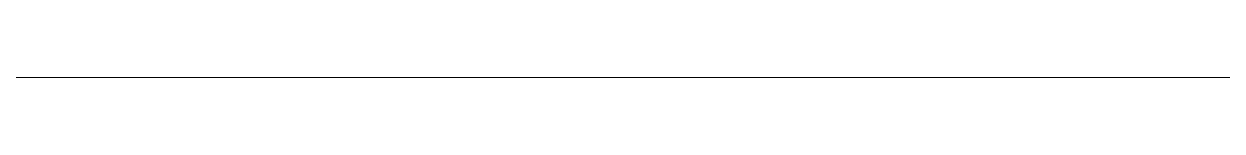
# Model space of a CAD drawing. Header units: inches. Extents: x -12418 to 57169, y -29325 to 19878.
# Drawn here: x 22284.829815 to 22284.832858, y -805.263254 to -805.263254 of the extents above; entities that cross this region are included whole.
import ezdxf

# ---------------------------------------------------------------- set-up
doc = ezdxf.new("R2010")
doc.units = ezdxf.units.IN
doc.header["$LTSCALE"] = 25
doc.header["$MEASUREMENT"] = 0
doc.linetypes.add('DASHDOT', pattern=[25.4, 12.7, -6.35, 0, -6.35])
doc.layers.add('00-Ground Floor$0$LOADING', color=253, linetype='Continuous', lineweight=5)
doc.layers.add('E-LITE-CLNG-CNDT', color=6, linetype='DASHDOT', lineweight=35)

# ---------------------------------------------------------------- blocks, each defined once
blk = doc.blocks.new('00-Ground Floor$0$GF21008-P')
at = {"layer": '00-Ground Floor$0$LOADING'}
for p, q in [((-0.7708786124, 0), (0.7906216453, 0)), ((0.721657538, -0.0000000001), (0.721657538, -0.0000000001)), ((0.721657538, -0.0000000001), (0.721657538, -0.0000000001)), ((0.721657538, -0.0000000001), (0.721657538, 0)), ((0.721657538, -0.0000000001), (0.721657538, 0)), ((0.721657538, -0.0000000001), (0.721657538, 0)), ((0.721657538, -0.0000000001), (0.721657538, 0)), ((0.721657538, -0.0000000001), (0.721657538, 0)), ((0.721657538, -0.0000000001), (0.721657538, 0)), ((0.721657538, -0.0000000001), (0.721657538, 0)), ((0.721657538, -0.0000000001), (0.721657538, 0)), ((0.721657538, -0.0000000001), (0.721657538, 0)), ((0.721657538, -0.0000000001), (0.721657538, 0)), ((0.721657538, -0.0000000001), (0.721657538, 0)), ((0.721657538, -0.0000000001), (0.721657538, 0)), ((0.721657538, -0.0000000001), (0.721657538, 0)), ((0.721657538, -0.0000000001), (0.721657538, 0)), ((0.721657538, -0.0000000001), (0.721657538, 0)), ((0.721657538, -0.0000000001), (0.721657538, 0)), ((0.721657538, -0.0000000001), (0.721657538, 0)), ((0.721657538, -0.0000000001), (0.721657538, 0)), ((0.721657538, -0.0000000001), (0.721657538, 0)), ((0.721657538, -0.0000000001), (0.721657538, 0)), ((0.721657538, -0.0000000001), (0.721657538, 0)), ((0.721657538, -0.0000000001), (0.721657538, -0.0000000001)), ((0.721657538, -0.0000000001), (0.721657538, -0.0000000001)), ((0.721657538, -0.0000000001), (0.721657538, -0.0000000001)), ((0.721657538, -0.0000000001), (0.721657538, -0.0000000001)), ((0.721657538, -0.0000000001), (0.721657538, -0.0000000001)), ((0.721657538, -0.0000000001), (0.721657538, -0.0000000001)), ((0.721657538, -0.0000000001), (0.721657538, -0.0000000001)), ((0.721657538, -0.0000000001), (0.721657538, -0.0000000001)), ((0.721657538, -0.0000000001), (0.721657538, -0.0000000001)), ((0.721657538, -0.0000000001), (0.721657538, -0.0000000001)), ((0.721657538, -0.0000000001), (0.721657538, -0.0000000001)), ((0.721657538, -0.0000000001), (0.721657538, -0.0000000001)), ((0.721657538, -0.0000000001), (0.721657538, -0.0000000001)), ((0.721657538, -0.0000000001), (0.721657538, -0.0000000001)), ((0.721657538, -0.0000000001), (0.721657538, -0.0000000001)), ((0.721657538, -0.0000000001), (0.721657538, -0.0000000001)), ((0.721657538, -0.0000000001), (0.721657538, -0.0000000001)), ((0.721657538, -0.0000000001), (0.721657538, -0.0000000001)), ((0.721657538, -0.0000000001), (0.721657538, -0.0000000001)), ((0.721657538, -0.0000000001), (0.721657538, -0.0000000001)), ((0.721657538, -0.0000000001), (0.721657538, -0.0000000001)), ((0.721657538, -0.0000000001), (0.721657538, -0.0000000001)), ((0.721657538, -0.0000000001), (0.721657538, -0.0000000001)), ((0.721657538, -0.0000000001), (0.721657538, -0.0000000001)), ((0.721657538, -0.0000000001), (0.721657538, -0.0000000001)), ((0.721657538, -0.0000000001), (0.721657538, -0.0000000001)), ((0.721657538, -0.0000000001), (0.721657538, -0.0000000001)), ((0.721657538, -0.0000000001), (0.721657538, -0.0000000001)), ((0.721657538, -0.0000000001), (0.721657538, -0.0000000001)), ((0.721657538, -0.0000000001), (0.721657538, -0.0000000001)), ((0.721657538, -0.0000000001), (0.721657538, -0.0000000001)), ((0.721657538, -0.0000000001), (0.721657538, -0.0000000001)), ((0.721657538, -0.0000000001), (0.721657538, -0.0000000001)), ((0.721657538, -0.0000000001), (0.721657538, -0.0000000001)), ((0.721657538, -0.0000000001), (0.721657538, -0.0000000001)), ((0.721657538, -0.0000000001), (0.721657538, -0.0000000001)), ((0.721657538, -0.0000000001), (0.721657538, -0.0000000001)), ((0.721657538, -0.0000000001), (0.721657538, -0.0000000001)), ((0.721657538, -0.0000000001), (0.721657538, -0.0000000001)), ((0.721657538, -0.0000000001), (0.721657538, -0.0000000001)), ((0.721657538, -0.0000000001), (0.721657538, -0.0000000001)), ((0.721657538, -0.0000000001), (0.721657538, -0.0000000001)), ((0.721657538, -0.0000000001), (0.721657538, -0.0000000001)), ((0.721657538, -0.0000000001), (0.721657538, -0.0000000001)), ((0.721657538, -0.0000000001), (0.721657538, -0.0000000001)), ((0.721657538, -0.0000000001), (0.721657538, -0.0000000001)), ((0.721657538, -0.0000000001), (0.721657538, -0.0000000001)), ((0.721657538, -0.0000000001), (0.721657538, -0.0000000001)), ((0.721657538, -0.0000000001), (0.721657538, -0.0000000001)), ((0.721657538, -0.0000000001), (0.721657538, -0.0000000001)), ((0.721657538, -0.0000000001), (0.721657538, -0.0000000001)), ((0.721657538, -0.0000000001), (0.721657538, -0.0000000001)), ((0.721657538, -0.0000000001), (0.721657538, -0.0000000001)), ((0.721657538, -0.0000000001), (0.721657538, -0.0000000001)), ((0.721657538, -0.0000000001), (0.721657538, -0.0000000001)), ((0.721657538, -0.0000000001), (0.721657538, -0.0000000001)), ((0.721657538, -0.0000000001), (0.721657538, -0.0000000001)), ((0.721657538, -0.0000000001), (0.721657538, -0.0000000001)), ((0.721657538, -0.0000000001), (0.721657538, -0.0000000001)), ((0.721657538, -0.0000000001), (0.721657538, -0.0000000001)), ((0.721657538, -0.0000000001), (0.721657538, -0.0000000001)), ((0.721657538, -0.0000000001), (0.721657538, -0.0000000001)), ((0.721657538, -0.0000000001), (0.721657538, -0.0000000001)), ((0.721657538, -0.0000000001), (0.721657538, -0.0000000001)), ((0.721657538, -0.0000000001), (0.721657538, -0.0000000001)), ((0.721657538, -0.0000000001), (0.721657538, -0.0000000001)), ((0.721657538, -0.0000000001), (0.721657538, -0.0000000001)), ((0.721657538, -0.0000000001), (0.721657538, -0.0000000001)), ((0.721657538, -0.0000000001), (0.721657538, -0.0000000001)), ((0.721657538, -0.0000000001), (0.721657538, -0.0000000001)), ((0.721657538, -0.0000000001), (0.721657538, -0.0000000001)), ((0.721657538, -0.0000000001), (0.721657538, -0.0000000001)), ((0.721657538, -0.0000000001), (0.721657538, -0.0000000001)), ((0.721657538, -0.0000000001), (0.721657538, -0.0000000001)), ((0.721657538, -0.0000000001), (0.721657538, -0.0000000001)), ((0.721657538, -0.0000000001), (0.721657538, -0.0000000001)), ((0.721657538, -0.0000000001), (0.721657538, -0.0000000001)), ((0.721657538, -0.0000000001), (0.721657538, -0.0000000001)), ((0.721657538, -0.0000000001), (0.721657538, -0.0000000001)), ((0.721657538, -0.0000000001), (0.721657538, -0.0000000001)), ((0.721657538, -0.0000000001), (0.721657538, -0.0000000001)), ((0.721657538, -0.0000000001), (0.721657538, -0.0000000001)), ((0.721657538, -0.0000000001), (0.721657538, -0.0000000001)), ((0.721657538, -0.0000000001), (0.721657538, -0.0000000001)), ((0.721657538, -0.0000000001), (0.721657538, -0.0000000001)), ((0.721657538, -0.0000000001), (0.721657538, -0.0000000001)), ((0.721657538, -0.0000000001), (0.721657538, -0.0000000001)), ((0.721657538, -0.0000000001), (0.721657538, -0.0000000001)), ((0.721657538, -0.0000000001), (0.721657538, -0.0000000001)), ((0.721657538, -0.0000000001), (0.721657538, -0.0000000001)), ((0.721657538, -0.0000000001), (0.721657538, -0.0000000001)), ((0.721657538, -0.0000000001), (0.721657538, -0.0000000001)), ((0.721657538, -0.0000000001), (0.721657538, -0.0000000001)), ((0.721657538, -0.0000000001), (0.721657538, -0.0000000001)), ((0.721657538, -0.0000000001), (0.721657538, -0.0000000001)), ((0.721657538, -0.0000000001), (0.721657538, -0.0000000001)), ((0.721657538, -0.0000000001), (0.721657538, -0.0000000001)), ((0.721657538, -0.0000000001), (0.721657538, -0.0000000001)), ((0.721657538, -0.0000000001), (0.721657538, -0.0000000001)), ((0.721657538, -0.0000000001), (0.721657538, -0.0000000001)), ((0.721657538, -0.0000000001), (0.721657538, -0.0000000001)), ((0.721657538, -0.0000000001), (0.721657538, -0.0000000001)), ((0.721657538, -0.0000000001), (0.721657538, -0.0000000001)), ((0.721657538, -0.0000000001), (0.721657538, -0.0000000001)), ((0.721657538, -0.0000000001), (0.721657538, -0.0000000001)), ((0.721657538, -0.0000000001), (0.721657538, -0.0000000001)), ((0.721657538, -0.0000000001), (0.721657538, -0.0000000001)), ((0.721657538, -0.0000000001), (0.721657538, -0.0000000001)), ((0.721657538, -0.0000000001), (0.721657538, -0.0000000001)), ((0.721657538, -0.0000000001), (0.721657538, -0.0000000001)), ((0.721657538, -0.0000000001), (0.721657538, -0.0000000001)), ((0.721657538, -0.0000000001), (0.721657538, -0.0000000001)), ((0.721657538, -0.0000000001), (0.721657538, -0.0000000001)), ((0.721657538, -0.0000000001), (0.721657538, -0.0000000001)), ((0.721657538, -0.0000000001), (0.721657538, -0.0000000001)), ((0.721657538, -0.0000000001), (0.721657538, -0.0000000001)), ((0.721657538, -0.0000000001), (0.721657538, -0.0000000001)), ((0.721657538, -0.0000000001), (0.721657538, -0.0000000001)), ((0.721657538, -0.0000000001), (0.721657538, -0.0000000001)), ((0.721657538, -0.0000000001), (0.721657538, -0.0000000001)), ((0.721657538, -0.0000000001), (0.721657538, -0.0000000001)), ((0.721657538, -0.0000000001), (0.721657538, -0.0000000001)), ((0.721657538, -0.0000000001), (0.721657538, -0.0000000001)), ((0.721657538, -0.0000000001), (0.721657538, -0.0000000001)), ((0.721657538, -0.0000000001), (0.721657538, -0.0000000001)), ((0.721657538, -0.0000000001), (0.721657538, -0.0000000001)), ((0.721657538, -0.0000000001), (0.721657538, -0.0000000001)), ((0.721657538, -0.0000000001), (0.721657538, -0.0000000001)), ((0.721657538, -0.0000000001), (0.721657538, -0.0000000001)), ((0.721657538, -0.0000000001), (0.721657538, -0.0000000001)), ((0.721657538, -0.0000000001), (0.721657538, -0.0000000001)), ((0.721657538, -0.0000000001), (0.721657538, -0.0000000001)), ((0.721657538, -0.0000000001), (0.721657538, -0.0000000001)), ((0.721657538, -0.0000000001), (0.721657538, -0.0000000001)), ((0.721657538, -0.0000000001), (0.721657538, -0.0000000001)), ((0.721657538, -0.0000000001), (0.721657538, -0.0000000001)), ((0.721657538, -0.0000000001), (0.721657538, -0.0000000001)), ((0.721657538, -0.0000000001), (0.721657538, -0.0000000001)), ((0.721657538, -0.0000000001), (0.721657538, -0.0000000001)), ((0.721657538, -0.0000000001), (0.721657538, -0.0000000001)), ((0.721657538, -0.0000000001), (0.721657538, -0.0000000001)), ((0.721657538, -0.0000000001), (0.721657538, -0.0000000001)), ((0.721657538, -0.0000000001), (0.721657538, -0.0000000001)), ((0.721657538, -0.0000000001), (0.721657538, -0.0000000001)), ((0.721657538, -0.0000000001), (0.721657538, -0.0000000001)), ((0.721657538, -0.0000000001), (0.721657538, -0.0000000001)), ((0.721657538, -0.0000000001), (0.721657538, -0.0000000001)), ((0.721657538, -0.0000000001), (0.721657538, -0.0000000001)), ((0.721657538, -0.0000000001), (0.721657538, -0.0000000001)), ((0.721657538, -0.0000000001), (0.721657538, -0.0000000001)), ((0.721657538, -0.0000000001), (0.721657538, -0.0000000001)), ((0.721657538, -0.0000000001), (0.721657538, -0.0000000001)), ((0.721657538, -0.0000000001), (0.721657538, -0.0000000001)), ((0.721657538, -0.0000000001), (0.721657538, -0.0000000001)), ((0.721657538, -0.0000000001), (0.721657538, -0.0000000001)), ((0.721657538, -0.0000000001), (0.721657538, -0.0000000001)), ((0.721657538, -0.0000000001), (0.721657538, -0.0000000001)), ((0.721657538, -0.0000000001), (0.721657538, -0.0000000001)), ((0.721657538, -0.0000000001), (0.721657538, -0.0000000001)), ((0.721657538, -0.0000000001), (0.721657538, -0.0000000001)), ((0.721657538, -0.0000000001), (0.721657538, -0.0000000001)), ((0.721657538, -0.0000000001), (0.721657538, -0.0000000001)), ((0.721657538, -0.0000000001), (0.721657538, -0.0000000001)), ((0.721657538, -0.0000000001), (0.721657538, -0.0000000001)), ((0.721657538, -0.0000000001), (0.721657538, -0.0000000001)), ((0.721657538, -0.0000000001), (0.721657538, -0.0000000001)), ((0.721657538, -0.0000000001), (0.721657538, -0.0000000001)), ((0.721657538, -0.0000000001), (0.721657538, -0.0000000001)), ((0.721657538, -0.0000000001), (0.721657538, -0.0000000001)), ((0.721657538, -0.0000000001), (0.721657538, -0.0000000001)), ((0.721657538, -0.0000000001), (0.721657538, -0.0000000001)), ((0.721657538, -0.0000000001), (0.721657538, -0.0000000001)), ((0.721657538, -0.0000000001), (0.721657538, -0.0000000001)), ((0.721657538, -0.0000000001), (0.721657538, -0.0000000001)), ((0.721657538, -0.0000000001), (0.721657538, -0.0000000001)), ((0.721657538, -0.0000000001), (0.721657538, -0.0000000001)), ((0.721657538, -0.0000000001), (0.721657538, -0.0000000001)), ((0.721657538, -0.0000000001), (0.721657538, -0.0000000001)), ((0.721657538, -0.0000000001), (0.721657538, -0.0000000001)), ((0.721657538, -0.0000000001), (0.721657538, -0.0000000001)), ((0.721657538, -0.0000000001), (0.721657538, -0.0000000001)), ((0.721657538, -0.0000000001), (0.721657538, -0.0000000001)), ((0.721657538, -0.0000000001), (0.721657538, -0.0000000001)), ((0.721657538, -0.0000000001), (0.721657538, -0.0000000001)), ((0.721657538, -0.0000000001), (0.721657538, -0.0000000001)), ((0.721657538, -0.0000000001), (0.721657538, -0.0000000001)), ((0.721657538, -0.0000000001), (0.721657538, -0.0000000001)), ((0.721657538, -0.0000000001), (0.721657538, -0.0000000001)), ((0.721657538, -0.0000000001), (0.721657538, -0.0000000001)), ((0.721657538, -0.0000000001), (0.721657538, -0.0000000001)), ((0.721657538, -0.0000000001), (0.721657538, -0.0000000001)), ((0.721657538, -0.0000000001), (0.721657538, -0.0000000001)), ((0.721657538, -0.0000000001), (0.721657538, -0.0000000001)), ((0.721657538, -0.0000000001), (0.721657538, -0.0000000001)), ((0.721657538, -0.0000000001), (0.721657538, -0.0000000001)), ((0.721657538, -0.0000000001), (0.721657538, -0.0000000001)), ((0.721657538, -0.0000000001), (0.721657538, -0.0000000001)), ((0.721657538, -0.0000000001), (0.721657538, -0.0000000001)), ((0.721657538, -0.0000000001), (0.721657538, -0.0000000001)), ((0.721657538, -0.0000000001), (0.721657538, -0.0000000001)), ((0.721657538, -0.0000000001), (0.721657538, -0.0000000001)), ((0.721657538, -0.0000000001), (0.721657538, -0.0000000001)), ((0.721657538, -0.0000000001), (0.721657538, -0.0000000001)), ((0.721657538, -0.0000000001), (0.721657538, -0.0000000001)), ((0.721657538, -0.0000000001), (0.721657538, -0.0000000001)), ((0.721657538, -0.0000000001), (0.721657538, -0.0000000001)), ((0.721657538, -0.0000000001), (0.721657538, -0.0000000001)), ((0.721657538, -0.0000000001), (0.721657538, -0.0000000001)), ((0.721657538, -0.0000000001), (0.721657538, -0.0000000001)), ((0.721657538, -0.0000000001), (0.721657538, -0.0000000001)), ((0.721657538, -0.0000000001), (0.721657538, -0.0000000001)), ((0.721657538, -0.0000000001), (0.721657538, -0.0000000001)), ((0.721657538, -0.0000000001), (0.721657538, -0.0000000001)), ((0.721657538, -0.0000000001), (0.721657538, -0.0000000001)), ((0.721657538, -0.0000000001), (0.721657538, -0.0000000001)), ((0.721657538, -0.0000000001), (0.721657538, -0.0000000001)), ((0.721657538, -0.0000000001), (0.721657538, -0.0000000001)), ((0.721657538, -0.0000000001), (0.721657538, -0.0000000001)), ((0.721657538, -0.0000000001), (0.721657538, -0.0000000001)), ((0.721657538, -0.0000000001), (0.721657538, -0.0000000001)), ((0.721657538, -0.0000000001), (0.721657538, -0.0000000001)), ((0.721657538, -0.0000000001), (0.721657538, -0.0000000001)), ((0.721657538, -0.0000000001), (0.721657538, -0.0000000001)), ((0.721657538, -0.0000000001), (0.721657538, -0.0000000001)), ((0.721657538, -0.0000000001), (0.721657538, -0.0000000001)), ((0.721657538, -0.0000000001), (0.721657538, -0.0000000001)), ((0.721657538, -0.0000000001), (0.721657538, -0.0000000001)), ((0.721657538, -0.0000000001), (0.721657538, -0.0000000001)), ((0.721657538, -0.0000000001), (0.721657538, -0.0000000001)), ((0.721657538, -0.0000000001), (0.721657538, -0.0000000001)), ((0.721657538, -0.0000000001), (0.721657538, -0.0000000001)), ((0.721657538, -0.0000000001), (0.721657538, -0.0000000001)), ((0.721657538, -0.0000000001), (0.721657538, -0.0000000001)), ((0.721657538, -0.0000000001), (0.721657538, -0.0000000001)), ((0.721657538, -0.0000000001), (0.721657538, -0.0000000001)), ((0.721657538, -0.0000000001), (0.721657538, -0.0000000001)), ((0.721657538, -0.0000000001), (0.721657538, -0.0000000001)), ((0.721657538, -0.0000000001), (0.721657538, -0.0000000001)), ((0.721657538, -0.0000000001), (0.721657538, -0.0000000001)), ((0.721657538, -0.0000000001), (0.721657538, -0.0000000001)), ((0.721657538, -0.0000000001), (0.721657538, -0.0000000001)), ((0.721657538, -0.0000000001), (0.721657538, -0.0000000001)), ((0.721657538, -0.0000000001), (0.721657538, -0.0000000001)), ((0.721657538, -0.0000000001), (0.721657538, -0.0000000001)), ((0.721657538, -0.0000000001), (0.721657538, -0.0000000001)), ((0.721657538, -0.0000000001), (0.721657538, -0.0000000001)), ((0.721657538, -0.0000000001), (0.721657538, -0.0000000001)), ((0.721657538, -0.0000000001), (0.721657538, -0.0000000001)), ((0.721657538, -0.0000000001), (0.721657538, -0.0000000001)), ((0.721657538, -0.0000000001), (0.721657538, -0.0000000001)), ((0.721657538, -0.0000000001), (0.721657538, -0.0000000001)), ((0.721657538, -0.0000000001), (0.721657538, -0.0000000001)), ((0.721657538, -0.0000000001), (0.721657538, -0.0000000001)), ((0.721657538, -0.0000000001), (0.721657538, -0.0000000001)), ((0.721657538, -0.0000000001), (0.721657538, -0.0000000001)), ((0.721657538, -0.0000000001), (0.721657538, -0.0000000001)), ((0.721657538, -0.0000000001), (0.721657538, -0.0000000001)), ((0.721657538, -0.0000000001), (0.721657538, -0.0000000001)), ((0.721657538, -0.0000000001), (0.721657538, -0.0000000001)), ((0.721657538, -0.0000000001), (0.721657538, -0.0000000001)), ((0.721657538, -0.0000000001), (0.721657538, -0.0000000001)), ((0.721657538, -0.0000000001), (0.721657538, -0.0000000001)), ((0.721657538, -0.0000000001), (0.721657538, -0.0000000001)), ((0.721657538, -0.0000000001), (0.721657538, -0.0000000001)), ((0.721657538, -0.0000000001), (0.721657538, -0.0000000001)), ((0.721657538, -0.0000000001), (0.721657538, -0.0000000001)), ((0.721657538, -0.0000000001), (0.721657538, -0.0000000001)), ((0.721657538, -0.0000000001), (0.721657538, -0.0000000001)), ((0.721657538, -0.0000000001), (0.721657538, -0.0000000001)), ((0.721657538, -0.0000000001), (0.721657538, -0.0000000001)), ((0.721657538, -0.0000000001), (0.721657538, -0.0000000001)), ((0.721657538, -0.0000000001), (0.721657538, -0.0000000001)), ((0.721657538, -0.0000000001), (0.721657538, -0.0000000001)), ((0.721657538, -0.0000000001), (0.721657538, -0.0000000001)), ((0.721657538, -0.0000000001), (0.721657538, -0.0000000001)), ((0.721657538, -0.0000000001), (0.721657538, -0.0000000001)), ((0.721657538, -0.0000000001), (0.721657538, -0.0000000001)), ((0.721657538, -0.0000000001), (0.721657538, -0.0000000001)), ((0.721657538, -0.0000000001), (0.721657538, -0.0000000001)), ((0.721657538, -0.0000000001), (0.721657538, -0.0000000001)), ((0.721657538, -0.0000000001), (0.721657538, -0.0000000001)), ((0.721657538, -0.0000000001), (0.721657538, -0.0000000001)), ((0.721657538, -0.0000000001), (0.721657538, -0.0000000001)), ((0.721657538, -0.0000000001), (0.721657538, -0.0000000001)), ((0.721657538, -0.0000000001), (0.721657538, -0.0000000001)), ((0.721657538, -0.0000000001), (0.721657538, -0.0000000001)), ((0.721657538, -0.0000000001), (0.721657538, -0.0000000001)), ((0.721657538, -0.0000000001), (0.721657538, -0.0000000001)), ((0.721657538, -0.0000000001), (0.721657538, -0.0000000001)), ((0.721657538, -0.0000000001), (0.721657538, -0.0000000001)), ((0.721657538, -0.0000000001), (0.721657538, -0.0000000001)), ((0.721657538, -0.0000000001), (0.721657538, -0.0000000001)), ((0.721657538, -0.0000000001), (0.721657538, -0.0000000001)), ((0.721657538, -0.0000000001), (0.721657538, -0.0000000001)), ((0.721657538, -0.0000000001), (0.721657538, -0.0000000001)), ((0.721657538, -0.0000000001), (0.721657538, -0.0000000001)), ((0.721657538, -0.0000000001), (0.721657538, -0.0000000001)), ((0.721657538, -0.0000000001), (0.721657538, -0.0000000001)), ((0.721657538, -0.0000000001), (0.721657538, -0.0000000001)), ((0.721657538, -0.0000000001), (0.721657538, -0.0000000001)), ((0.721657538, -0.0000000001), (0.721657538, -0.0000000001)), ((0.721657538, -0.0000000001), (0.721657538, -0.0000000001)), ((0.721657538, -0.0000000001), (0.721657538, -0.0000000001)), ((0.721657538, -0.0000000001), (0.721657538, -0.0000000001)), ((0.721657538, -0.0000000001), (0.721657538, -0.0000000001)), ((0.721657538, -0.0000000001), (0.721657538, -0.0000000001)), ((0.721657538, -0.0000000001), (0.721657538, -0.0000000001)), ((0.721657538, -0.0000000001), (0.721657538, -0.0000000001)), ((0.721657538, -0.0000000001), (0.721657538, -0.0000000001)), ((0.721657538, -0.0000000001), (0.721657538, -0.0000000001)), ((0.721657538, -0.0000000001), (0.721657538, -0.0000000001)), ((0.721657538, -0.0000000001), (0.721657538, -0.0000000001)), ((0.721657538, -0.0000000001), (0.721657538, -0.0000000001)), ((0.721657538, -0.0000000001), (0.721657538, -0.0000000001)), ((0.721657538, -0.0000000001), (0.721657538, -0.0000000001)), ((0.721657538, -0.0000000001), (0.721657538, -0.0000000001)), ((0.721657538, -0.0000000001), (0.721657538, -0.0000000001)), ((0.721657538, -0.0000000001), (0.721657538, -0.0000000001)), ((0.721657538, -0.0000000001), (0.721657538, -0.0000000001)), ((0.721657538, -0.0000000001), (0.721657538, -0.0000000001)), ((0.721657538, -0.0000000001), (0.721657538, -0.0000000001)), ((0.721657538, -0.0000000001), (0.721657538, -0.0000000001)), ((0.721657538, -0.0000000001), (0.721657538, -0.0000000001)), ((0.721657538, -0.0000000001), (0.721657538, -0.0000000001)), ((0.721657538, -0.0000000001), (0.721657538, -0.0000000001)), ((0.721657538, -0.0000000001), (0.721657538, -0.0000000001)), ((0.721657538, -0.0000000001), (0.721657538, -0.0000000001)), ((0.721657538, -0.0000000001), (0.721657538, -0.0000000001)), ((0.721657538, -0.0000000001), (0.721657538, -0.0000000001)), ((0.721657538, -0.0000000001), (0.721657538, -0.0000000001)), ((0.721657538, -0.0000000001), (0.721657538, -0.0000000001)), ((0.721657538, -0.0000000001), (0.721657538, -0.0000000001)), ((0.721657538, -0.0000000001), (0.721657538, -0.0000000001)), ((0.721657538, -0.0000000001), (0.721657538, -0.0000000001)), ((0.721657538, -0.0000000001), (0.721657538, -0.0000000001)), ((0.721657538, -0.0000000001), (0.721657538, -0.0000000001)), ((0.721657538, -0.0000000001), (0.721657538, -0.0000000001)), ((0.721657538, -0.0000000001), (0.721657538, -0.0000000001)), ((0.721657538, -0.0000000001), (0.721657538, -0.0000000001)), ((0.721657538, -0.0000000001), (0.721657538, -0.0000000001)), ((0.721657538, -0.0000000001), (0.721657538, -0.0000000001)), ((0.721657538, -0.0000000001), (0.721657538, -0.0000000001)), ((0.721657538, -0.0000000001), (0.721657538, -0.0000000001)), ((0.721657538, -0.0000000001), (0.721657538, -0.0000000001)), ((0.721657538, -0.0000000001), (0.721657538, -0.0000000001)), ((0.721657538, -0.0000000001), (0.721657538, -0.0000000001)), ((0.721657538, -0.0000000001), (0.721657538, -0.0000000001)), ((0.721657538, -0.0000000001), (0.721657538, -0.0000000001)), ((0.721657538, -0.0000000001), (0.721657538, -0.0000000001)), ((0.721657538, -0.0000000001), (0.721657538, -0.0000000001)), ((0.721657538, -0.0000000001), (0.721657538, -0.0000000001)), ((0.721657538, -0.0000000001), (0.721657538, -0.0000000001)), ((0.721657538, -0.0000000001), (0.721657538, -0.0000000001)), ((0.721657538, -0.0000000001), (0.721657538, -0.0000000001)), ((0.721657538, -0.0000000001), (0.721657538, -0.0000000001)), ((0.721657538, -0.0000000001), (0.721657538, -0.0000000001)), ((0.721657538, -0.0000000001), (0.721657538, -0.0000000001)), ((0.721657538, -0.0000000001), (0.721657538, -0.0000000001)), ((0.721657538, -0.0000000001), (0.721657538, -0.0000000001)), ((0.721657538, -0.0000000001), (0.721657538, -0.0000000001)), ((0.721657538, -0.0000000001), (0.721657538, -0.0000000001)), ((0.721657538, -0.0000000001), (0.721657538, -0.0000000001)), ((0.721657538, -0.0000000001), (0.721657538, -0.0000000001)), ((0.721657538, -0.0000000001), (0.721657538, -0.0000000001)), ((0.721657538, -0.0000000001), (0.721657538, -0.0000000001)), ((0.721657538, -0.0000000001), (0.721657538, -0.0000000001)), ((0.721657538, -0.0000000001), (0.721657538, -0.0000000001)), ((0.721657538, -0.0000000001), (0.721657538, -0.0000000001)), ((0.721657538, -0.0000000001), (0.721657538, -0.0000000001)), ((0.721657538, -0.0000000001), (0.721657538, -0.0000000001)), ((0.721657538, -0.0000000001), (0.721657538, -0.0000000001)), ((0.721657538, -0.0000000001), (0.721657538, -0.0000000001)), ((0.721657538, -0.0000000001), (0.721657538, -0.0000000001)), ((0.721657538, -0.0000000001), (0.721657538, -0.0000000001)), ((0.721657538, -0.0000000001), (0.721657538, -0.0000000001)), ((0.721657538, -0.0000000001), (0.721657538, -0.0000000001)), ((0.721657538, -0.0000000001), (0.721657538, -0.0000000001)), ((0.721657538, -0.0000000001), (0.721657538, -0.0000000001)), ((0.721657538, -0.0000000001), (0.721657538, -0.0000000001)), ((0.721657538, -0.0000000001), (0.721657538, -0.0000000001)), ((0.721657538, -0.0000000001), (0.721657538, -0.0000000001)), ((0.721657538, -0.0000000001), (0.721657538, -0.0000000001)), ((0.721657538, -0.0000000001), (0.721657538, -0.0000000001)), ((0.721657538, -0.0000000001), (0.721657538, -0.0000000001)), ((0.721657538, -0.0000000001), (0.721657538, -0.0000000001)), ((0.721657538, -0.0000000001), (0.721657538, -0.0000000001)), ((0.721657538, -0.0000000001), (0.721657538, -0.0000000001)), ((0.721657538, -0.0000000001), (0.721657538, -0.0000000001)), ((0.721657538, -0.0000000001), (0.721657538, -0.0000000001)), ((0.721657538, -0.0000000001), (0.721657538, -0.0000000001)), ((0.721657538, -0.0000000001), (0.721657538, -0.0000000001)), ((0.721657538, -0.0000000001), (0.721657538, -0.0000000001)), ((0.721657538, -0.0000000001), (0.721657538, -0.0000000001)), ((0.721657538, -0.0000000001), (0.721657538, -0.0000000001)), ((0.721657538, -0.0000000001), (0.721657538, -0.0000000001)), ((0.721657538, -0.0000000001), (0.721657538, -0.0000000001)), ((0.721657538, -0.0000000001), (0.721657538, -0.0000000001)), ((0.721657538, -0.0000000001), (0.721657538, -0.0000000001)), ((0.721657538, -0.0000000001), (0.721657538, -0.0000000001)), ((0.721657538, -0.0000000001), (0.721657538, -0.0000000001)), ((0.721657538, -0.0000000001), (0.721657538, -0.0000000001)), ((0.721657538, -0.0000000001), (0.721657538, -0.0000000001)), ((0.721657538, -0.0000000001), (0.721657538, -0.0000000001)), ((0.721657538, -0.0000000001), (0.721657538, -0.0000000001)), ((0.721657538, -0.0000000001), (0.721657538, -0.0000000001)), ((0.721657538, -0.0000000001), (0.721657538, -0.0000000001)), ((0.721657538, -0.0000000001), (0.721657538, -0.0000000001)), ((0.721657538, -0.0000000001), (0.721657538, -0.0000000001)), ((0.721657538, -0.0000000001), (0.721657538, -0.0000000001)), ((0.721657538, -0.0000000001), (0.721657538, -0.0000000001)), ((0.721657538, -0.0000000001), (0.721657538, -0.0000000001)), ((0.721657538, -0.0000000001), (0.721657538, -0.0000000001)), ((0.721657538, -0.0000000001), (0.721657538, -0.0000000001)), ((0.721657538, -0.0000000001), (0.721657538, -0.0000000001)), ((0.721657538, -0.0000000001), (0.721657538, -0.0000000001)), ((0.721657538, -0.0000000001), (0.721657538, -0.0000000001)), ((0.721657538, -0.0000000001), (0.721657538, -0.0000000001)), ((0.721657538, -0.0000000001), (0.721657538, -0.0000000001)), ((0.721657538, -0.0000000001), (0.721657538, -0.0000000001)), ((0.721657538, -0.0000000001), (0.721657538, -0.0000000001)), ((0.721657538, -0.0000000001), (0.721657538, -0.0000000001)), ((0.721657538, -0.0000000001), (0.721657538, -0.0000000001)), ((0.721657538, -0.0000000001), (0.721657538, -0.0000000001)), ((0.721657538, -0.0000000001), (0.721657538, -0.0000000001)), ((0.721657538, -0.0000000001), (0.721657538, -0.0000000001)), ((0.721657538, -0.0000000001), (0.721657538, -0.0000000001)), ((0.721657538, -0.0000000001), (0.721657538, -0.0000000001)), ((0.721657538, -0.0000000001), (0.721657538, -0.0000000001)), ((0.721657538, -0.0000000001), (0.721657538, -0.0000000001)), ((0.721657538, -0.0000000001), (0.721657538, -0.0000000001)), ((0.721657538, -0.0000000001), (0.721657538, -0.0000000001)), ((0.721657538, -0.0000000001), (0.721657538, -0.0000000001)), ((0.721657538, -0.0000000001), (0.721657538, -0.0000000001)), ((0.721657538, -0.0000000001), (0.721657538, -0.0000000001)), ((0.721657538, -0.0000000001), (0.721657538, -0.0000000001)), ((0.721657538, -0.0000000001), (0.721657538, -0.0000000001)), ((0.721657538, -0.0000000001), (0.721657538, -0.0000000001)), ((0.721657538, -0.0000000001), (0.721657538, -0.0000000001)), ((0.721657538, -0.0000000001), (0.721657538, -0.0000000001)), ((0.721657538, -0.0000000001), (0.721657538, -0.0000000001)), ((0.721657538, -0.0000000001), (0.721657538, -0.0000000001)), ((0.721657538, -0.0000000001), (0.721657538, -0.0000000001)), ((0.721657538, -0.0000000001), (0.721657538, -0.0000000001)), ((0.721657538, -0.0000000001), (0.721657538, -0.0000000001)), ((0.721657538, -0.0000000001), (0.721657538, -0.0000000001)), ((0.721657538, -0.0000000001), (0.721657538, -0.0000000001)), ((0.721657538, -0.0000000001), (0.721657538, -0.0000000001)), ((0.721657538, -0.0000000001), (0.721657538, -0.0000000001)), ((0.721657538, -0.0000000001), (0.721657538, -0.0000000001)), ((0.721657538, -0.0000000001), (0.721657538, -0.0000000001)), ((0.721657538, -0.0000000001), (0.721657538, -0.0000000001)), ((0.721657538, -0.0000000001), (0.721657538, -0.0000000001)), ((0.721657538, -0.0000000001), (0.721657538, -0.0000000001)), ((0.721657538, -0.0000000001), (0.721657538, -0.0000000001)), ((0.721657538, -0.0000000001), (0.721657538, -0.0000000001)), ((0.721657538, -0.0000000001), (0.721657538, -0.0000000001)), ((0.721657538, -0.0000000001), (0.721657538, -0.0000000001)), ((0.721657538, -0.0000000001), (0.721657538, -0.0000000001)), ((0.721657538, -0.0000000001), (0.721657538, -0.0000000001)), ((0.721657538, -0.0000000001), (0.721657538, -0.0000000001)), ((0.721657538, -0.0000000001), (0.721657538, -0.0000000001)), ((0.721657538, -0.0000000001), (0.721657538, -0.0000000001)), ((0.721657538, -0.0000000001), (0.721657538, -0.0000000001)), ((0.721657538, -0.0000000001), (0.721657538, -0.0000000001)), ((0.721657538, -0.0000000001), (0.721657538, -0.0000000001)), ((0.721657538, -0.0000000001), (0.721657538, -0.0000000001)), ((0.721657538, -0.0000000001), (0.721657538, -0.0000000001)), ((0.721657538, -0.0000000001), (0.721657538, -0.0000000001)), ((0.721657538, -0.0000000001), (0.721657538, -0.0000000001)), ((0.721657538, -0.0000000001), (0.721657538, -0.0000000001)), ((0.721657538, -0.0000000001), (0.721657538, -0.0000000001)), ((0.721657538, -0.0000000001), (0.721657538, -0.0000000001)), ((0.721657538, -0.0000000001), (0.721657538, -0.0000000001)), ((0.721657538, -0.0000000001), (0.721657538, -0.0000000001)), ((0.721657538, -0.0000000001), (0.721657538, -0.0000000001)), ((0.721657538, -0.0000000001), (0.721657538, -0.0000000001)), ((0.721657538, -0.0000000001), (0.721657538, -0.0000000001)), ((0.721657538, -0.0000000001), (0.721657538, -0.0000000001)), ((0.721657538, -0.0000000001), (0.721657538, -0.0000000001)), ((0.721657538, -0.0000000001), (0.721657538, -0.0000000001)), ((0.721657538, -0.0000000001), (0.721657538, -0.0000000001)), ((0.721657538, -0.0000000001), (0.721657538, -0.0000000001)), ((0.721657538, -0.0000000001), (0.721657538, -0.0000000001)), ((0.721657538, -0.0000000001), (0.721657538, -0.0000000001)), ((0.721657538, -0.0000000001), (0.721657538, -0.0000000001)), ((0.721657538, -0.0000000001), (0.721657538, -0.0000000001)), ((0.721657538, -0.0000000001), (0.721657538, -0.0000000001)), ((0.721657538, -0.0000000001), (0.721657538, -0.0000000001)), ((0.721657538, -0.0000000001), (0.721657538, -0.0000000001)), ((0.721657538, -0.0000000001), (0.721657538, -0.0000000001)), ((0.721657538, -0.0000000001), (0.721657538, -0.0000000001)), ((0.721657538, -0.0000000001), (0.721657538, -0.0000000001)), ((0.721657538, -0.0000000001), (0.721657538, -0.0000000001)), ((0.721657538, -0.0000000001), (0.721657538, -0.0000000001)), ((0.721657538, -0.0000000001), (0.721657538, -0.0000000001)), ((0.721657538, -0.0000000001), (0.721657538, -0.0000000001)), ((0.721657538, -0.0000000001), (0.721657538, -0.0000000001)), ((0.721657538, -0.0000000001), (0.721657538, -0.0000000001)), ((0.721657538, -0.0000000001), (0.721657538, -0.0000000001)), ((0.721657538, -0.0000000001), (0.721657538, -0.0000000001)), ((0.721657538, -0.0000000001), (0.721657538, -0.0000000001)), ((0.721657538, -0.0000000001), (0.721657538, -0.0000000001)), ((0.721657538, -0.0000000001), (0.721657538, -0.0000000001)), ((0.721657538, -0.0000000001), (0.721657538, -0.0000000001)), ((0.721657538, -0.0000000001), (0.721657538, -0.0000000001)), ((0.721657538, -0.0000000001), (0.721657538, -0.0000000001)), ((0.721657538, -0.0000000001), (0.721657538, -0.0000000001)), ((0.721657538, -0.0000000001), (0.721657538, -0.0000000001)), ((0.721657538, -0.0000000001), (0.721657538, -0.0000000001)), ((0.721657538, -0.0000000001), (0.721657538, -0.0000000001)), ((0.721657538, -0.0000000001), (0.721657538, -0.0000000001)), ((0.721657538, -0.0000000001), (0.721657538, -0.0000000001)), ((0.721657538, -0.0000000001), (0.721657538, -0.0000000001)), ((0.721657538, -0.0000000001), (0.721657538, -0.0000000001)), ((0.721657538, -0.0000000001), (0.721657538, -0.0000000001)), ((0.721657538, -0.0000000001), (0.721657538, -0.0000000001)), ((0.721657538, -0.0000000001), (0.721657538, -0.0000000001)), ((0.721657538, -0.0000000001), (0.721657538, -0.0000000001)), ((0.721657538, -0.0000000001), (0.721657538, -0.0000000001)), ((0.721657538, -0.0000000001), (0.721657538, -0.0000000001)), ((0.721657538, -0.0000000001), (0.721657538, -0.0000000001)), ((0.721657538, -0.0000000001), (0.721657538, -0.0000000001)), ((0.721657538, -0.0000000001), (0.721657538, -0.0000000001)), ((0.721657538, -0.0000000001), (0.721657538, -0.0000000001)), ((0.721657538, -0.0000000001), (0.721657538, -0.0000000001)), ((0.721657538, -0.0000000001), (0.721657538, -0.0000000001)), ((0.721657538, -0.0000000001), (0.721657538, -0.0000000001)), ((0.721657538, -0.0000000001), (0.721657538, -0.0000000001)), ((0.721657538, -0.0000000001), (0.721657538, -0.0000000001)), ((0.721657538, -0.0000000001), (0.721657538, -0.0000000001)), ((0.721657538, -0.0000000001), (0.721657538, -0.0000000001)), ((0.721657538, -0.0000000001), (0.721657538, -0.0000000001)), ((0.721657538, -0.0000000001), (0.721657538, -0.0000000001)), ((0.721657538, -0.0000000001), (0.721657538, -0.0000000001)), ((0.721657538, -0.0000000001), (0.721657538, -0.0000000001)), ((0.721657538, -0.0000000001), (0.721657538, -0.0000000001)), ((0.721657538, -0.0000000001), (0.721657538, -0.0000000001)), ((0.721657538, -0.0000000001), (0.721657538, -0.0000000001)), ((0.721657538, -0.0000000001), (0.721657538, -0.0000000001)), ((0.721657538, -0.0000000001), (0.721657538, -0.0000000001)), ((0.721657538, -0.0000000001), (0.721657538, -0.0000000001)), ((0.721657538, -0.0000000001), (0.721657538, -0.0000000001)), ((0.721657538, -0.0000000001), (0.721657538, -0.0000000001)), ((0.721657538, -0.0000000001), (0.721657538, -0.0000000001)), ((0.721657538, -0.0000000001), (0.721657538, -0.0000000001)), ((0.721657538, -0.0000000001), (0.721657538, -0.0000000001)), ((0.721657538, -0.0000000001), (0.721657538, -0.0000000001)), ((0.721657538, -0.0000000001), (0.721657538, -0.0000000001)), ((0.721657538, -0.0000000001), (0.721657538, -0.0000000001)), ((0.721657538, -0.0000000001), (0.721657538, -0.0000000001)), ((0.721657538, -0.0000000001), (0.721657538, -0.0000000001)), ((0.721657538, -0.0000000001), (0.721657538, -0.0000000001)), ((0.721657538, -0.0000000001), (0.721657538, -0.0000000001)), ((0.721657538, -0.0000000001), (0.721657538, -0.0000000001)), ((0.721657538, -0.0000000001), (0.721657538, -0.0000000001)), ((0.721657538, -0.0000000001), (0.721657538, -0.0000000001)), ((0.721657538, -0.0000000001), (0.721657538, -0.0000000001)), ((0.721657538, -0.0000000001), (0.721657538, -0.0000000001)), ((0.721657538, -0.0000000001), (0.721657538, -0.0000000001)), ((0.721657538, -0.0000000001), (0.721657538, -0.0000000001)), ((0.721657538, -0.0000000001), (0.721657538, -0.0000000001)), ((0.721657538, -0.0000000001), (0.721657538, -0.0000000001)), ((0.721657538, -0.0000000001), (0.721657538, -0.0000000001)), ((0.721657538, -0.0000000001), (0.721657538, -0.0000000001)), ((0.721657538, -0.0000000001), (0.721657538, -0.0000000001)), ((0.721657538, -0.0000000001), (0.721657538, -0.0000000001)), ((0.721657538, -0.0000000001), (0.721657538, -0.0000000001)), ((0.721657538, -0.0000000001), (0.721657538, -0.0000000001)), ((0.721657538, -0.0000000001), (0.721657538, -0.0000000001)), ((0.721657538, -0.0000000001), (0.721657538, -0.0000000001)), ((0.721657538, -0.0000000001), (0.721657538, -0.0000000001)), ((0.721657538, -0.0000000001), (0.721657538, -0.0000000001)), ((0.721657538, -0.0000000001), (0.721657538, -0.0000000001)), ((0.721657538, -0.0000000001), (0.721657538, -0.0000000001)), ((0.721657538, -0.0000000001), (0.721657538, -0.0000000001)), ((0.721657538, -0.0000000001), (0.721657538, -0.0000000001)), ((0.721657538, -0.0000000001), (0.721657538, -0.0000000001)), ((0.721657538, -0.0000000001), (0.721657538, -0.0000000001)), ((0.721657538, -0.0000000001), (0.721657538, -0.0000000001)), ((0.721657538, -0.0000000001), (0.721657538, -0.0000000001)), ((0.721657538, -0.0000000001), (0.721657538, -0.0000000001)), ((0.721657538, -0.0000000001), (0.721657538, -0.0000000001)), ((0.721657538, -0.0000000001), (0.721657538, -0.0000000001)), ((0.721657538, -0.0000000001), (0.721657538, -0.0000000001)), ((0.721657538, -0.0000000001), (0.721657538, -0.0000000001)), ((0.721657538, -0.0000000001), (0.721657538, -0.0000000001)), ((0.721657538, -0.0000000001), (0.721657538, -0.0000000001)), ((0.721657538, -0.0000000001), (0.721657538, -0.0000000001)), ((0.721657538, -0.0000000001), (0.721657538, -0.0000000001)), ((0.721657538, -0.0000000001), (0.721657538, -0.0000000001)), ((0.721657538, -0.0000000001), (0.721657538, -0.0000000001)), ((0.721657538, -0.0000000001), (0.721657538, -0.0000000001)), ((0.721657538, -0.0000000001), (0.721657538, -0.0000000001)), ((0.721657538, -0.0000000001), (0.721657538, -0.0000000001)), ((0.721657538, -0.0000000001), (0.721657538, -0.0000000001)), ((0.721657538, -0.0000000001), (0.721657538, -0.0000000001)), ((0.721657538, -0.0000000001), (0.721657538, -0.0000000001)), ((0.721657538, -0.0000000001), (0.721657538, -0.0000000001)), ((0.721657538, -0.0000000001), (0.721657538, -0.0000000001)), ((0.721657538, -0.0000000001), (0.721657538, -0.0000000001)), ((0.721657538, -0.0000000001), (0.721657538, -0.0000000001)), ((0.721657538, -0.0000000001), (0.721657538, -0.0000000001)), ((0.721657538, -0.0000000001), (0.721657538, -0.0000000001)), ((0.721657538, -0.0000000001), (0.721657538, -0.0000000001)), ((0.721657538, -0.0000000001), (0.721657538, -0.0000000001)), ((0.721657538, -0.0000000001), (0.721657538, -0.0000000001)), ((0.721657538, -0.0000000001), (0.721657538, -0.0000000001)), ((0.721657538, -0.0000000001), (0.721657538, -0.0000000001)), ((0.721657538, -0.0000000001), (0.721657538, -0.0000000001)), ((0.721657538, -0.0000000001), (0.721657538, -0.0000000001)), ((0.721657538, -0.0000000001), (0.721657538, -0.0000000001)), ((0.721657538, -0.0000000001), (0.721657538, -0.0000000001)), ((0.721657538, -0.0000000001), (0.721657538, -0.0000000001)), ((0.721657538, -0.0000000001), (0.721657538, -0.0000000001)), ((0.721657538, -0.0000000001), (0.721657538, -0.0000000001)), ((0.721657538, -0.0000000001), (0.721657538, -0.0000000001)), ((0.721657538, -0.0000000001), (0.721657538, -0.0000000001)), ((0.721657538, -0.0000000001), (0.721657538, -0.0000000001)), ((0.721657538, -0.0000000001), (0.721657538, -0.0000000001)), ((0.721657538, -0.0000000001), (0.721657538, -0.0000000001)), ((0.721657538, -0.0000000001), (0.721657538, -0.0000000001)), ((0.721657538, -0.0000000001), (0.721657538, -0.0000000001)), ((0.721657538, -0.0000000001), (0.721657538, -0.0000000001)), ((0.721657538, -0.0000000001), (0.721657538, -0.0000000001)), ((0.721657538, -0.0000000001), (0.721657538, -0.0000000001)), ((0.721657538, -0.0000000001), (0.721657538, -0.0000000001)), ((0.721657538, -0.0000000001), (0.721657538, -0.0000000001)), ((0.721657538, -0.0000000001), (0.721657538, -0.0000000001)), ((0.721657538, -0.0000000001), (0.721657538, -0.0000000001)), ((0.721657538, -0.0000000001), (0.721657538, -0.0000000001)), ((0.721657538, -0.0000000001), (0.721657538, -0.0000000001)), ((0.721657538, -0.0000000001), (0.721657538, -0.0000000001)), ((0.721657538, -0.0000000001), (0.721657538, -0.0000000001)), ((0.721657538, -0.0000000001), (0.721657538, -0.0000000001)), ((0.721657538, -0.0000000001), (0.721657538, -0.0000000001)), ((0.721657538, -0.0000000001), (0.721657538, -0.0000000001)), ((0.721657538, -0.0000000001), (0.721657538, -0.0000000001)), ((0.721657538, -0.0000000001), (0.721657538, -0.0000000001)), ((0.721657538, -0.0000000001), (0.721657538, -0.0000000001)), ((0.721657538, -0.0000000001), (0.721657538, -0.0000000001)), ((0.721657538, -0.0000000001), (0.721657538, -0.0000000001)), ((0.721657538, -0.0000000001), (0.721657538, -0.0000000001)), ((0.721657538, -0.0000000001), (0.721657538, -0.0000000001)), ((0.721657538, -0.0000000001), (0.721657538, -0.0000000001)), ((0.721657538, -0.0000000001), (0.721657538, -0.0000000001)), ((0.721657538, -0.0000000001), (0.721657538, -0.0000000001)), ((0.721657538, -0.0000000001), (0.721657538, -0.0000000001)), ((0.721657538, -0.0000000001), (0.721657538, -0.0000000001)), ((0.721657538, -0.0000000001), (0.721657538, -0.0000000001)), ((0.721657538, -0.0000000001), (0.721657538, -0.0000000001)), ((0.721657538, -0.0000000001), (0.721657538, -0.0000000001)), ((0.721657538, -0.0000000001), (0.721657538, -0.0000000001)), ((0.721657538, -0.0000000001), (0.721657538, -0.0000000001)), ((0.721657538, -0.0000000001), (0.721657538, -0.0000000001)), ((0.721657538, -0.0000000001), (0.721657538, -0.0000000001)), ((0.721657538, -0.0000000001), (0.721657538, -0.0000000001)), ((0.721657538, -0.0000000001), (0.721657538, -0.0000000001)), ((0.721657538, -0.0000000001), (0.721657538, -0.0000000001)), ((0.721657538, -0.0000000001), (0.721657538, -0.0000000001)), ((0.721657538, -0.0000000001), (0.721657538, -0.0000000001)), ((0.721657538, -0.0000000001), (0.721657538, -0.0000000001)), ((0.721657538, -0.0000000001), (0.721657538, -0.0000000001)), ((0.721657538, -0.0000000001), (0.721657538, -0.0000000001)), ((0.721657538, -0.0000000001), (0.721657538, -0.0000000001)), ((0.721657538, -0.0000000001), (0.721657538, -0.0000000001)), ((0.721657538, -0.0000000001), (0.721657538, -0.0000000001)), ((0.721657538, -0.0000000001), (0.721657538, -0.0000000001)), ((0.721657538, -0.0000000001), (0.721657538, -0.0000000001)), ((0.721657538, -0.0000000001), (0.721657538, -0.0000000001)), ((0.721657538, -0.0000000001), (0.721657538, -0.0000000001)), ((0.721657538, -0.0000000001), (0.721657538, -0.0000000001)), ((0.721657538, -0.0000000001), (0.721657538, -0.0000000001)), ((0.721657538, -0.0000000001), (0.721657538, -0.0000000001)), ((0.721657538, -0.0000000001), (0.721657538, -0.0000000001)), ((0.721657538, -0.0000000001), (0.721657538, -0.0000000001)), ((0.721657538, -0.0000000001), (0.721657538, -0.0000000001)), ((0.721657538, -0.0000000001), (0.721657538, -0.0000000001)), ((0.721657538, -0.0000000001), (0.721657538, -0.0000000001)), ((0.721657538, -0.0000000001), (0.721657538, -0.0000000001)), ((0.721657538, -0.0000000001), (0.721657538, -0.0000000001)), ((0.721657538, -0.0000000001), (0.721657538, -0.0000000001)), ((0.721657538, -0.0000000001), (0.721657538, -0.0000000001)), ((0.721657538, -0.0000000001), (0.721657538, -0.0000000001)), ((0.721657538, -0.0000000001), (0.721657538, -0.0000000001)), ((0.721657538, -0.0000000001), (0.721657538, -0.0000000001)), ((0.721657538, -0.0000000001), (0.721657538, -0.0000000001)), ((0.721657538, -0.0000000001), (0.721657538, -0.0000000001)), ((0.721657538, -0.0000000001), (0.721657538, -0.0000000001)), ((0.721657538, -0.0000000001), (0.721657538, -0.0000000001)), ((0.721657538, -0.0000000001), (0.721657538, -0.0000000001)), ((0.721657538, -0.0000000001), (0.721657538, -0.0000000001)), ((0.721657538, -0.0000000001), (0.721657538, -0.0000000001)), ((0.721657538, -0.0000000001), (0.721657538, -0.0000000001)), ((0.721657538, -0.0000000001), (0.721657538, -0.0000000001)), ((0.721657538, -0.0000000001), (0.721657538, -0.0000000001)), ((0.721657538, -0.0000000001), (0.721657538, -0.0000000001)), ((0.721657538, -0.0000000001), (0.721657538, -0.0000000001)), ((0.721657538, -0.0000000001), (0.721657538, -0.0000000001)), ((0.721657538, -0.0000000001), (0.721657538, -0.0000000001)), ((0.721657538, -0.0000000001), (0.721657538, -0.0000000001)), ((0.721657538, -0.0000000001), (0.721657538, -0.0000000001)), ((0.721657538, -0.0000000001), (0.721657538, -0.0000000001)), ((0.721657538, -0.0000000001), (0.721657538, -0.0000000001)), ((0.721657538, -0.0000000001), (0.721657538, -0.0000000001)), ((0.721657538, -0.0000000001), (0.721657538, -0.0000000001)), ((0.721657538, -0.0000000001), (0.721657538, -0.0000000001)), ((0.721657538, -0.0000000001), (0.721657538, -0.0000000001))]:
    blk.add_line(p, q, dxfattribs=at)
at = {"layer": '00-Ground Floor$0$LOADING', "linetype": 'Continuous'}
for p, q in [((0.721657538, 0), (0.721657538, -0.0000000001)), ((0.721657538, 0), (0.721657538, 0)), ((0.721657538, 0), (0.721657538, 0)), ((0.721657538, 0), (0.721657538, 0)), ((0.721657538, 0), (0.721657538, 0)), ((0.721657538, 0), (0.721657538, 0)), ((0.721657538, 0), (0.721657538, 0)), ((0.721657538, 0), (0.721657538, 0)), ((0.721657538, 0), (0.721657538, 0)), ((0.721657538, 0), (0.721657538, 0)), ((0.721657538, 0), (0.721657538, 0)), ((0.721657538, 0), (0.721657538, 0)), ((0.721657538, 0), (0.721657538, 0)), ((0.721657538, 0), (0.721657538, 0)), ((0.721657538, 0), (0.721657538, 0)), ((0.721657538, 0), (0.721657538, 0)), ((0.721657538, 0), (0.721657538, 0)), ((0.721657538, 0), (0.721657538, 0)), ((0.721657538, 0), (0.721657538, 0)), ((0.721657538, 0), (0.721657538, 0)), ((0.721657538, 0), (0.721657538, 0)), ((0.721657538, 0), (0.721657538, 0)), ((0.721657538, -0.0000000001), (0.721657538, 0)), ((0.721657538, 0), (0.721657538, -0.0000000001)), ((0.721657538, 0), (0.721657538, 0)), ((0.721657538, 0), (0.721657538, 0)), ((0.721657538, -0.0000000001), (0.721657538, 0)), ((0.721657538, 0), (0.721657538, 0)), ((0.721657538, 0), (0.721657538, 0)), ((0.721657538, 0), (0.721657538, 0)), ((0.721657538, 0), (0.721657538, 0)), ((0.721657538, 0), (0.721657538, 0)), ((0.721657538, 0), (0.721657538, 0)), ((0.721657538, 0), (0.721657538, 0)), ((0.721657538, 0), (0.721657538, 0)), ((0.721657538, 0), (0.721657538, 0)), ((0.721657538, 0), (0.721657538, 0)), ((0.721657538, 0), (0.721657538, 0)), ((0.721657538, 0), (0.721657538, 0)), ((0.721657538, 0), (0.721657538, 0)), ((0.721657538, 0), (0.721657538, 0)), ((0.721657538, 0), (0.721657538, 0)), ((0.721657538, 0), (0.721657538, 0)), ((0.721657538, 0), (0.721657538, 0)), ((0.721657538, 0), (0.721657538, 0)), ((0.721657538, 0), (0.721657538, 0)), ((0.721657538, 0), (0.721657538, 0)), ((0.721657538, 0), (0.721657538, 0)), ((0.721657538, 0), (0.721657538, 0)), ((0.721657538, 0), (0.721657538, 0)), ((0.721657538, 0), (0.721657538, 0)), ((0.721657538, 0), (0.721657538, 0)), ((0.721657538, 0), (0.721657538, 0)), ((0.721657538, 0), (0.721657538, 0)), ((0.721657538, 0), (0.721657538, 0)), ((0.721657538, 0), (0.721657538, 0)), ((0.721657538, 0), (0.721657538, 0)), ((0.721657538, 0), (0.721657538, 0)), ((0.721657538, 0), (0.721657538, 0)), ((0.721657538, 0), (0.721657538, 0)), ((0.721657538, 0), (0.721657538, 0)), ((0.721657538, 0), (0.721657538, 0)), ((0.721657538, 0), (0.721657538, 0)), ((0.721657538, 0), (0.721657538, 0)), ((0.721657538, 0), (0.721657538, 0)), ((0.721657538, 0), (0.721657538, 0)), ((0.721657538, 0), (0.721657538, 0)), ((0.721657538, 0), (0.721657538, 0)), ((0.721657538, 0), (0.721657538, 0)), ((0.721657538, 0), (0.721657538, 0)), ((0.721657538, 0), (0.721657538, 0)), ((0.721657538, 0), (0.721657538, 0)), ((0.721657538, 0), (0.721657538, 0)), ((0.721657538, 0), (0.721657538, 0)), ((0.721657538, 0), (0.721657538, 0)), ((0.721657538, 0), (0.721657538, 0)), ((0.721657538, 0), (0.721657538, 0)), ((0.721657538, 0), (0.721657538, 0)), ((0.721657538, 0), (0.721657538, 0)), ((0.721657538, 0), (0.721657538, 0)), ((0.721657538, 0), (0.721657538, 0)), ((0.721657538, 0), (0.721657538, 0)), ((0.721657538, 0), (0.721657538, 0)), ((0.721657538, 0), (0.721657538, 0)), ((0.721657538, 0), (0.721657538, 0)), ((0.721657538, 0), (0.721657538, 0)), ((0.721657538, 0), (0.721657538, 0)), ((0.721657538, 0), (0.721657538, 0)), ((0.721657538, 0), (0.721657538, 0)), ((0.721657538, 0), (0.721657538, 0)), ((0.721657538, 0), (0.721657538, 0)), ((0.721657538, 0), (0.721657538, 0)), ((0.721657538, 0), (0.721657538, 0)), ((0.721657538, 0), (0.721657538, 0)), ((0.721657538, 0), (0.721657538, 0)), ((0.721657538, 0), (0.721657538, 0)), ((0.721657538, 0), (0.721657538, 0)), ((0.721657538, 0), (0.721657538, 0)), ((0.721657538, 0), (0.721657538, 0)), ((0.721657538, 0), (0.721657538, 0)), ((0.721657538, 0), (0.721657538, 0)), ((0.721657538, 0), (0.721657538, 0)), ((0.721657538, 0), (0.721657538, 0)), ((0.721657538, 0), (0.721657538, 0)), ((0.721657538, 0), (0.721657538, 0)), ((0.721657538, 0), (0.721657538, 0)), ((0.721657538, 0), (0.721657538, 0)), ((0.721657538, 0), (0.721657538, 0)), ((0.721657538, 0), (0.721657538, 0)), ((0.721657538, 0), (0.721657538, 0)), ((0.721657538, 0), (0.721657538, 0)), ((0.721657538, 0), (0.721657538, 0)), ((0.721657538, 0), (0.721657538, 0)), ((0.721657538, 0), (0.721657538, 0)), ((0.721657538, 0), (0.721657538, 0)), ((0.721657538, 0), (0.721657538, 0)), ((0.721657538, 0), (0.721657538, 0)), ((0.721657538, 0), (0.721657538, 0)), ((0.721657538, 0), (0.721657538, 0)), ((0.721657538, 0), (0.721657538, 0)), ((0.721657538, 0), (0.721657538, 0)), ((0.721657538, 0), (0.721657538, 0)), ((0.721657538, 0), (0.721657538, 0)), ((0.721657538, 0), (0.721657538, 0)), ((0.721657538, 0), (0.721657538, 0)), ((0.721657538, 0), (0.721657538, 0)), ((0.721657538, 0), (0.721657538, 0)), ((0.721657538, 0), (0.721657538, 0)), ((0.721657538, 0), (0.721657538, 0)), ((0.721657538, 0), (0.721657538, 0)), ((0.721657538, 0), (0.721657538, 0)), ((0.721657538, 0), (0.721657538, 0)), ((0.721657538, 0), (0.721657538, 0)), ((0.721657538, 0), (0.721657538, 0)), ((0.721657538, 0), (0.721657538, 0)), ((0.721657538, 0), (0.721657538, 0)), ((0.721657538, 0), (0.721657538, 0)), ((0.721657538, 0), (0.721657538, 0)), ((0.721657538, 0), (0.721657538, 0)), ((0.721657538, 0), (0.721657538, 0)), ((0.721657538, 0), (0.721657538, 0)), ((0.721657538, 0), (0.721657538, 0)), ((0.721657538, 0), (0.721657538, 0)), ((0.721657538, 0), (0.721657538, 0)), ((0.721657538, -0.0000000001), (0.721657538, -0.0000000001)), ((0.721657538, -0.0000000001), (0.721657538, -0.0000000001)), ((0.721657538, -0.0000000001), (0.721657538, -0.0000000001)), ((0.721657538, -0.0000000001), (0.721657538, -0.0000000001)), ((0.721657538, -0.0000000001), (0.721657538, -0.0000000001)), ((0.721657538, -0.0000000001), (0.721657538, -0.0000000001)), ((0.721657538, -0.0000000001), (0.721657538, -0.0000000001)), ((0.721657538, -0.0000000001), (0.721657538, -0.0000000001)), ((0.721657538, -0.0000000001), (0.721657538, -0.0000000001)), ((0.721657538, -0.0000000001), (0.721657538, -0.0000000001)), ((0.721657538, -0.0000000001), (0.721657538, -0.0000000001)), ((0.721657538, -0.0000000001), (0.721657538, -0.0000000001)), ((0.721657538, -0.0000000001), (0.721657538, -0.0000000001)), ((0.721657538, -0.0000000001), (0.721657538, -0.0000000001)), ((0.721657538, -0.0000000001), (0.721657538, -0.0000000001)), ((0.721657538, -0.0000000001), (0.721657538, -0.0000000001)), ((0.721657538, -0.0000000001), (0.721657538, -0.0000000001)), ((0.721657538, -0.0000000001), (0.721657538, -0.0000000001)), ((0.721657538, -0.0000000001), (0.721657538, -0.0000000001)), ((0.721657538, -0.0000000001), (0.721657538, -0.0000000001)), ((0.721657538, -0.0000000001), (0.721657538, -0.0000000001)), ((0.721657538, -0.0000000001), (0.721657538, -0.0000000001)), ((0.721657538, -0.0000000001), (0.721657538, -0.0000000001)), ((0.721657538, -0.0000000001), (0.721657538, -0.0000000001)), ((0.721657538, -0.0000000001), (0.721657538, -0.0000000001)), ((0.721657538, -0.0000000001), (0.721657538, -0.0000000001)), ((0.721657538, -0.0000000001), (0.721657538, -0.0000000001)), ((0.721657538, -0.0000000001), (0.721657538, -0.0000000001)), ((0.721657538, -0.0000000001), (0.721657538, -0.0000000001)), ((0.721657538, -0.0000000001), (0.721657538, -0.0000000001)), ((0.721657538, -0.0000000001), (0.721657538, -0.0000000001)), ((0.721657538, -0.0000000001), (0.721657538, -0.0000000001)), ((0.721657538, -0.0000000001), (0.721657538, -0.0000000001)), ((0.721657538, -0.0000000001), (0.721657538, -0.0000000001)), ((0.721657538, -0.0000000001), (0.721657538, -0.0000000001)), ((0.721657538, -0.0000000001), (0.721657538, -0.0000000001)), ((0.721657538, -0.0000000001), (0.721657538, -0.0000000001)), ((0.721657538, -0.0000000001), (0.721657538, -0.0000000001)), ((0.721657538, -0.0000000001), (0.721657538, -0.0000000001)), ((0.721657538, -0.0000000001), (0.721657538, -0.0000000001)), ((0.721657538, -0.0000000001), (0.721657538, -0.0000000001)), ((0.721657538, -0.0000000001), (0.721657538, -0.0000000001)), ((0.721657538, -0.0000000001), (0.721657538, -0.0000000001)), ((0.721657538, -0.0000000001), (0.721657538, -0.0000000001)), ((0.721657538, -0.0000000001), (0.721657538, -0.0000000001)), ((0.721657538, -0.0000000001), (0.721657538, -0.0000000001)), ((0.721657538, -0.0000000001), (0.721657538, -0.0000000001)), ((0.721657538, -0.0000000001), (0.721657538, -0.0000000001)), ((0.721657538, -0.0000000001), (0.721657538, -0.0000000001)), ((0.721657538, -0.0000000001), (0.721657538, -0.0000000001)), ((0.721657538, -0.0000000001), (0.721657538, -0.0000000001)), ((0.721657538, -0.0000000001), (0.721657538, -0.0000000001)), ((0.721657538, -0.0000000001), (0.721657538, -0.0000000001)), ((0.721657538, -0.0000000001), (0.721657538, -0.0000000001)), ((0.721657538, -0.0000000001), (0.721657538, -0.0000000001)), ((0.721657538, -0.0000000001), (0.721657538, -0.0000000001)), ((0.721657538, -0.0000000001), (0.721657538, -0.0000000001)), ((0.721657538, -0.0000000001), (0.721657538, -0.0000000001)), ((0.721657538, -0.0000000001), (0.721657538, -0.0000000001)), ((0.721657538, -0.0000000001), (0.721657538, -0.0000000001)), ((0.721657538, -0.0000000001), (0.721657538, -0.0000000001)), ((0.721657538, -0.0000000001), (0.721657538, -0.0000000001)), ((0.721657538, -0.0000000001), (0.721657538, -0.0000000001)), ((0.721657538, -0.0000000001), (0.721657538, -0.0000000001)), ((0.721657538, -0.0000000001), (0.721657538, -0.0000000001)), ((0.721657538, -0.0000000001), (0.721657538, -0.0000000001)), ((0.721657538, -0.0000000001), (0.721657538, -0.0000000001)), ((0.721657538, -0.0000000001), (0.721657538, -0.0000000001)), ((0.721657538, -0.0000000001), (0.721657538, -0.0000000001)), ((0.721657538, -0.0000000001), (0.721657538, -0.0000000001)), ((0.721657538, -0.0000000001), (0.721657538, -0.0000000001)), ((0.721657538, -0.0000000001), (0.721657538, -0.0000000001)), ((0.721657538, -0.0000000001), (0.721657538, -0.0000000001)), ((0.721657538, -0.0000000001), (0.721657538, -0.0000000001)), ((0.721657538, -0.0000000001), (0.721657538, -0.0000000001)), ((0.721657538, -0.0000000001), (0.721657538, -0.0000000001)), ((0.721657538, -0.0000000001), (0.721657538, -0.0000000001)), ((0.721657538, -0.0000000001), (0.721657538, -0.0000000001)), ((0.721657538, -0.0000000001), (0.721657538, -0.0000000001)), ((0.721657538, -0.0000000001), (0.721657538, -0.0000000001)), ((0.721657538, -0.0000000001), (0.721657538, -0.0000000001)), ((0.721657538, -0.0000000001), (0.721657538, -0.0000000001)), ((0.721657538, -0.0000000001), (0.721657538, -0.0000000001)), ((0.721657538, -0.0000000001), (0.721657538, -0.0000000001)), ((0.721657538, -0.0000000001), (0.721657538, -0.0000000001)), ((0.721657538, -0.0000000001), (0.721657538, -0.0000000001)), ((0.721657538, -0.0000000001), (0.721657538, -0.0000000001)), ((0.721657538, -0.0000000001), (0.721657538, -0.0000000001)), ((0.721657538, -0.0000000001), (0.721657538, -0.0000000001)), ((0.721657538, -0.0000000001), (0.721657538, -0.0000000001)), ((0.721657538, -0.0000000001), (0.721657538, -0.0000000001)), ((0.721657538, -0.0000000001), (0.721657538, -0.0000000001)), ((0.721657538, -0.0000000001), (0.721657538, -0.0000000001)), ((0.721657538, -0.0000000001), (0.721657538, -0.0000000001)), ((0.721657538, -0.0000000001), (0.721657538, -0.0000000001)), ((0.721657538, -0.0000000001), (0.721657538, -0.0000000001)), ((0.721657538, -0.0000000001), (0.721657538, -0.0000000001)), ((0.721657538, -0.0000000001), (0.721657538, -0.0000000001)), ((0.721657538, -0.0000000001), (0.721657538, -0.0000000001)), ((0.721657538, -0.0000000001), (0.721657538, -0.0000000001)), ((0.721657538, -0.0000000001), (0.721657538, -0.0000000001)), ((0.721657538, -0.0000000001), (0.721657538, -0.0000000001)), ((0.721657538, -0.0000000001), (0.721657538, -0.0000000001)), ((0.721657538, -0.0000000001), (0.721657538, -0.0000000001)), ((0.721657538, -0.0000000001), (0.721657538, -0.0000000001)), ((0.721657538, -0.0000000001), (0.721657538, -0.0000000001)), ((0.721657538, -0.0000000001), (0.721657538, -0.0000000001)), ((0.721657538, -0.0000000001), (0.721657538, -0.0000000001)), ((0.721657538, -0.0000000001), (0.721657538, -0.0000000001)), ((0.721657538, -0.0000000001), (0.721657538, -0.0000000001)), ((0.721657538, -0.0000000001), (0.721657538, -0.0000000001)), ((0.721657538, -0.0000000001), (0.721657538, -0.0000000001)), ((0.721657538, -0.0000000001), (0.721657538, -0.0000000001)), ((0.721657538, -0.0000000001), (0.721657538, -0.0000000001)), ((0.721657538, -0.0000000001), (0.721657538, -0.0000000001)), ((0.721657538, -0.0000000001), (0.721657538, -0.0000000001)), ((0.721657538, -0.0000000001), (0.721657538, -0.0000000001)), ((0.721657538, -0.0000000001), (0.721657538, -0.0000000001)), ((0.721657538, -0.0000000001), (0.721657538, -0.0000000001)), ((0.721657538, -0.0000000001), (0.721657538, -0.0000000001)), ((0.721657538, -0.0000000001), (0.721657538, -0.0000000001)), ((0.721657538, -0.0000000001), (0.721657538, -0.0000000001)), ((0.721657538, -0.0000000001), (0.721657538, -0.0000000001)), ((0.721657538, -0.0000000001), (0.721657538, -0.0000000001)), ((0.721657538, -0.0000000001), (0.721657538, -0.0000000001)), ((0.721657538, -0.0000000001), (0.721657538, -0.0000000001)), ((0.721657538, -0.0000000001), (0.721657538, -0.0000000001)), ((0.721657538, -0.0000000001), (0.721657538, -0.0000000001)), ((0.721657538, -0.0000000001), (0.721657538, -0.0000000001)), ((0.721657538, -0.0000000001), (0.721657538, -0.0000000001)), ((0.721657538, -0.0000000001), (0.721657538, -0.0000000001)), ((0.721657538, -0.0000000001), (0.721657538, -0.0000000001)), ((0.721657538, -0.0000000001), (0.721657538, -0.0000000001)), ((0.721657538, -0.0000000001), (0.721657538, -0.0000000001)), ((0.721657538, -0.0000000001), (0.721657538, -0.0000000001)), ((0.721657538, -0.0000000001), (0.721657538, -0.0000000001)), ((0.721657538, -0.0000000001), (0.721657538, -0.0000000001)), ((0.721657538, -0.0000000001), (0.721657538, -0.0000000001)), ((0.721657538, -0.0000000001), (0.721657538, -0.0000000001)), ((0.721657538, -0.0000000001), (0.721657538, -0.0000000001)), ((0.721657538, -0.0000000001), (0.721657538, -0.0000000001)), ((0.721657538, -0.0000000001), (0.721657538, -0.0000000001)), ((0.721657538, -0.0000000001), (0.721657538, -0.0000000001)), ((0.721657538, -0.0000000001), (0.721657538, -0.0000000001)), ((0.721657538, -0.0000000001), (0.721657538, -0.0000000001)), ((0.721657538, -0.0000000001), (0.721657538, -0.0000000001)), ((0.721657538, -0.0000000001), (0.721657538, -0.0000000001))]:
    blk.add_line(p, q, dxfattribs=at)
blk = doc.blocks.new('00-Ground Floor')
at = {"layer": '00-Ground Floor$0$LOADING', "xscale": 1000, "yscale": 1000, "zscale": 1000, "rotation": 179.9999999999998}
blk.add_blockref('00-Ground Floor$0$GF21008-P', (23006.4873534, -805.2632536), dxfattribs=at)

msp = doc.modelspace()

# ---------------------------------------------------------------- block references
at = {"layer": 'E-LITE-CLNG-CNDT'}
msp.add_blockref('00-Ground Floor', (0, 0), dxfattribs=at)

doc.saveas('drawing.dxf')
